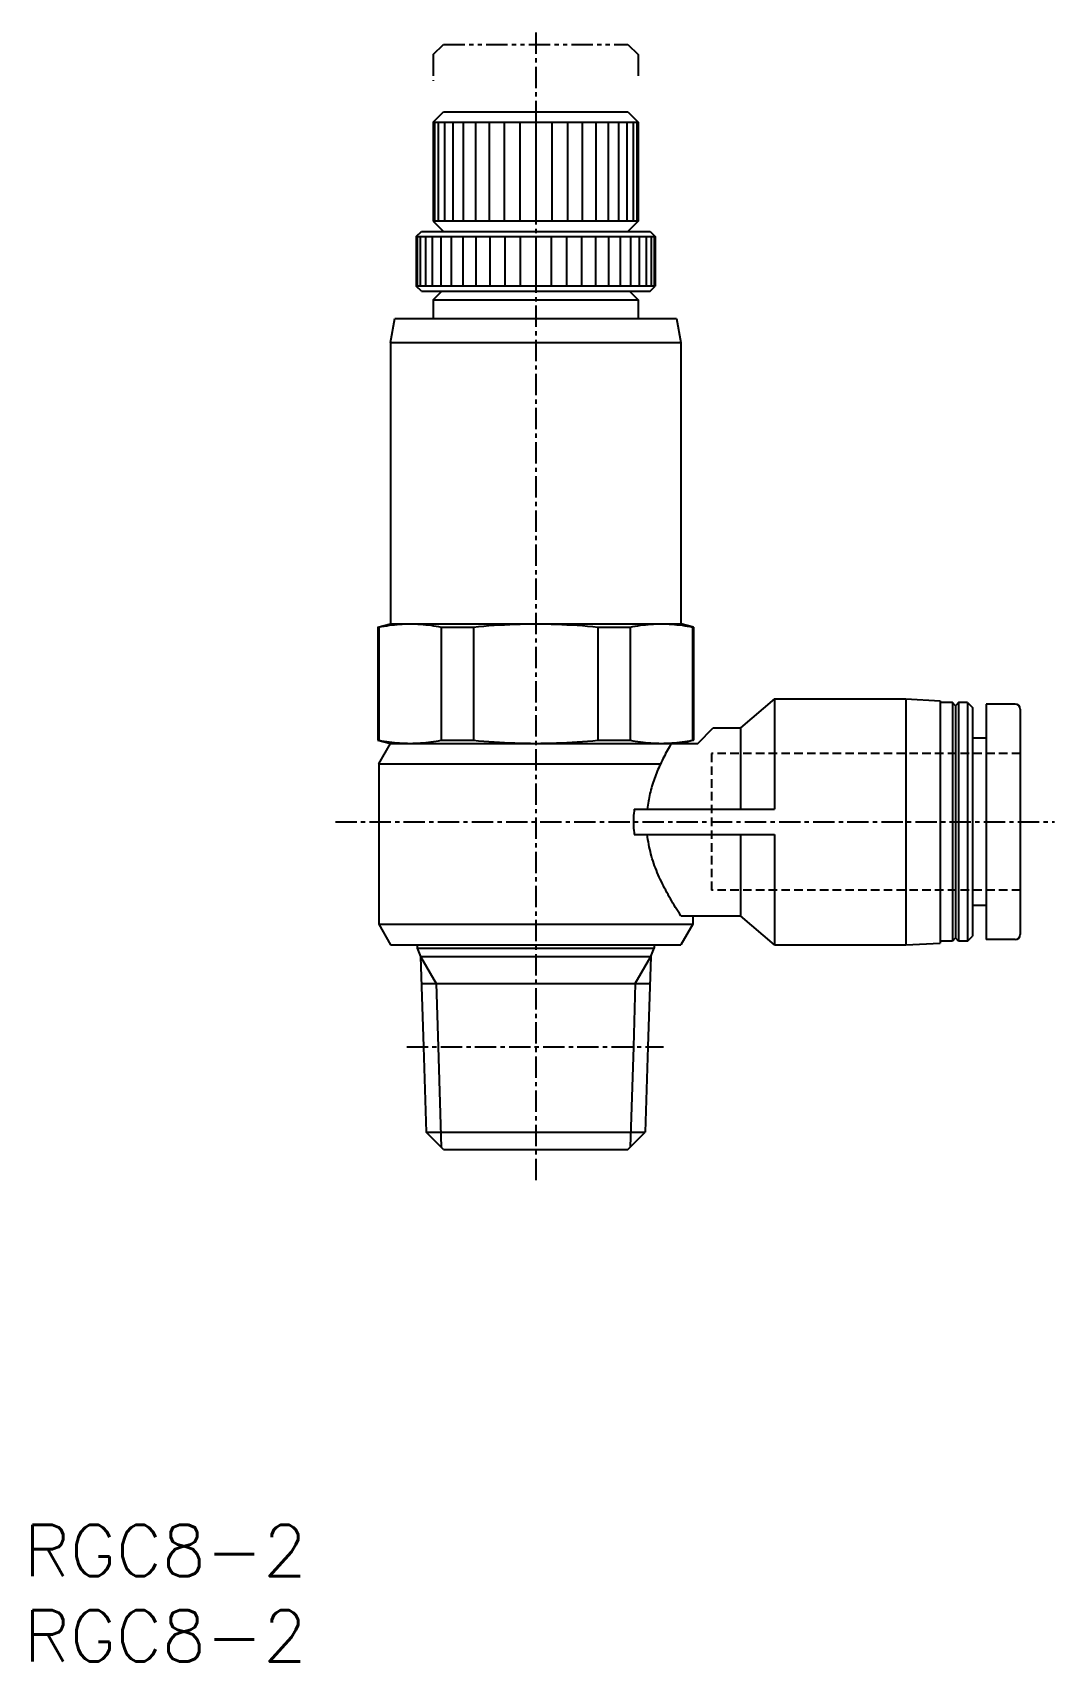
# Model space of a CAD drawing. Extents: x 0.5 to 60.4, y 0 to 95.5.
import ezdxf

# ---------------------------------------------------------------- set-up
doc = ezdxf.new("R2010")
doc.units = 0
for name, pattern in [('CENTER', [2, 1.25, -0.25, 0.25, -0.25]), ('DASHED', [0.75, 0.5, -0.25]), ('PHANTOM', [2.5, 1.25, -0.25, 0.25, -0.25, 0.25, -0.25])]:
    doc.linetypes.add(name, pattern=pattern)
doc.layers.get('0').update_dxf_attribs({"linetype": 'CONTINUOUS'})
doc.layers.add('CENTER', color=1, linetype='CENTER')
doc.styles.get("Standard").update_dxf_attribs({"font": 'txt.shx'})

# ---------------------------------------------------------------- blocks, each defined once
blk = doc.blocks.new('*U11')
at = {"color": 7, "linetype": 'CONTINUOUS'}
blk.add_text('RGC8-2', height=3, dxfattribs=at).set_placement((0, 0))
blk = doc.blocks.new('*U12')
at = {"color": 7, "linetype": 'CONTINUOUS'}
blk.add_text('RGC8-2', height=3, dxfattribs=at).set_placement((0, 5))

msp = doc.modelspace()

# ---------------------------------------------------------------- linework, layer by layer
at = {"color": 3, "linetype": 'PHANTOM'}
for p, q in [((24.00001, 94.160001), (24.6, 94.759999)), ((24.6, 94.759999), (35.40001, 94.759999)), ((35.4, 94.759999), (36, 94.160001)), ((24, 94.160001), (24, 92.626538)), ((36, 94.160001), (36, 92.675252))]:
    msp.add_line(p, q, dxfattribs=at)
at = {"color": 7, "linetype": 'CONTINUOUS'}
for p, q in [((23.99999, 90.199994), (24.6, 90.800004)), ((24.6, 90.8), (35.40001, 90.8)), ((35.4, 90.800004), (36, 90.200002)), ((24, 90.199998), (24, 84.399999)), ((24, 90.199998), (36, 90.199998)), ((24.07386, 90.199998), (24.07386, 84.399999)), ((24.29367, 90.199998), (24.29367, 84.399999)), ((24.65396, 90.199998), (24.65396, 84.399999)), ((25.1459, 90.199998), (25.1459, 84.399999)), ((25.75735, 90.199998), (25.75735, 84.399999)), ((26.47329, 90.199998), (26.47329, 84.399999)), ((27.27606, 90.199998), (27.27606, 84.399999)), ((28.1459, 90.199998), (28.1459, 84.399999)), ((29.0614, 90.199998), (29.0614, 84.399999)), ((30, 90.199998), (30, 84.399999)), ((30.93861, 90.199998), (30.93861, 84.399999)), ((31.85411, 90.199998), (31.85411, 84.399999)), ((32.72393, 90.199998), (32.72393, 84.399999)), ((33.52671, 90.199998), (33.52671, 84.399999)), ((34.24264, 90.199998), (34.24264, 84.399999)), ((34.85411, 90.199998), (34.85411, 84.399999)), ((35.34603, 90.199998), (35.34603, 84.399999)), ((35.70634, 90.199998), (35.70634, 84.399999)), ((35.92613, 90.199998), (35.92613, 84.399999)), ((36, 90.199998), (36, 84.399999)), ((36, 84.399999), (24, 84.399999)), ((24, 84.399995), (24.59999, 83.799996)), ((36, 84.399995), (35.4, 83.799996)), ((22.999996, 83.499997), (22.999996, 80.599999)), ((22.999996, 83.499997), (37, 83.499997)), ((22.999998, 83.499997), (23.300002, 83.8)), ((23.059887, 83.499997), (23.059887, 80.599999)), ((23.238521, 83.499997), (23.238521, 80.599999)), ((23.299999, 83.8), (36.69999, 83.8)), ((23.532848, 83.499997), (23.532848, 80.599999)), ((23.93782, 83.499997), (23.93782, 80.599999)), ((24.44653, 83.499997), (24.44653, 80.599999)), ((25.05024, 83.499997), (25.05024, 80.599999)), ((25.73867, 83.499997), (25.73867, 80.599999)), ((26.5, 83.499997), (26.5, 80.599999)), ((27.32121, 83.499997), (27.32121, 80.599999)), ((28.18826, 83.499997), (28.18826, 80.599999)), ((29.08632, 83.499997), (29.08632, 80.599999)), ((30, 83.499997), (30, 80.599999)), ((30.91368, 83.499997), (30.91368, 80.599999)), ((31.81173, 83.499997), (31.81173, 80.599999)), ((32.67878, 83.499997), (32.67878, 80.599999)), ((33.5, 83.499997), (33.5, 80.599999)), ((34.26133, 83.499997), (34.26133, 80.599999)), ((34.94975, 83.499997), (34.94975, 80.599999)), ((35.55348, 83.499997), (35.55348, 80.599999)), ((36.06218, 83.499997), (36.06218, 80.599999)), ((36.46716, 83.499997), (36.46716, 80.599999)), ((36.69999, 83.799996), (36.99999, 83.499997)), ((36.76149, 83.499997), (36.76149, 80.599999)), ((36.94011, 83.499997), (36.94011, 80.599999)), ((37, 83.499997), (37, 80.599999)), ((23.299991, 80.299996), (22.999992, 80.599996)), ((37, 80.599999), (22.999996, 80.599999)), ((23.299999, 80.3), (36.69999, 80.3)), ((24, 79.8), (24.5, 80.300004)), ((35.5, 80.299996), (36, 79.8)), ((36.7, 80.300004), (37, 80.599999)), ((24, 79.8), (36, 79.8)), ((24, 79.8), (24, 78.699998)), ((36, 79.8), (36, 78.699998)), ((21.500005, 77.28217), (21.750006, 78.699998)), ((21.749996, 78.699998), (38.25, 78.699998)), ((38.25, 78.699998), (38.5, 77.282182)), ((21.499996, 77.282178), (38.5, 77.282178)), ((21.499996, 77.282178), (21.499996, 60.8)), ((38.5, 77.282178), (38.5, 60.8)), ((20.749996, 60.616311), (20.749996, 53.983686)), ((20.749996, 60.616311), (20.814464, 60.616311)), ((20.75, 60.616311), (21.500004, 60.799998)), ((20.814464, 60.616311), (20.814464, 53.983686)), ((20.814471, 60.616311), (21.500005, 60.8)), ((21.499996, 60.8), (38.5, 60.8)), ((24.4631, 60.616311), (24.4631, 53.983686)), ((24.4631, 60.616311), (26.35138, 60.616311)), ((26.35138, 60.616311), (26.35138, 53.983686)), ((33.64863, 60.616311), (33.64863, 53.983686)), ((33.64863, 60.616311), (35.53689, 60.616311)), ((35.53689, 60.616311), (35.53689, 53.983686)), ((39.25, 60.616317), (38.49999, 60.800006)), ((38.5, 60.799998), (39.18554, 60.616309)), ((39.18553, 60.616311), (39.18553, 53.983686)), ((39.18553, 60.616311), (39.25, 60.616311)), ((39.25, 60.616311), (39.25, 53.983686)), ((44, 56.399993), (42.00001, 54.700002)), ((44, 56.399993), (44, 49.949993)), ((44, 56.399993), (51.70001, 56.399993)), ((51.70001, 56.399993), (53.70004, 56.299985)), ((51.70001, 56.399993), (51.70001, 41.999993)), ((53.70001, 56.3), (53.70001, 42.099987)), ((54.42501, 56.199994), (53.70001, 56.199994)), ((54.42501, 56.199994), (54.42501, 42.199993)), ((54.60001, 55.99997), (54.42502, 56.199966)), ((54.6, 55.999997), (54.6, 42.39999)), ((54.77502, 56.200019), (54.60001, 56.000012)), ((54.77502, 56.199994), (54.77502, 42.199993)), ((55.30001, 56.199994), (54.77502, 56.199994)), ((55.30001, 56.199994), (55.30001, 42.199993)), ((55.30003, 56.199994), (55.60002, 55.900001)), ((55.6, 55.899991), (55.6, 42.499996)), ((58.1, 56.099988), (56.40002, 56.099988)), ((56.40002, 56.099988), (56.40002, 42.299999)), ((58.40002, 55.8), (58.40002, 42.599987)), ((39.5, 53.799989), (40.40001, 54.699992)), ((40.39999, 54.699994), (42, 54.699994)), ((42, 54.699994), (42, 49.949993)), ((20.749996, 53.983686), (20.814464, 53.983686)), ((20.749999, 53.983686), (21.500004, 53.799996)), ((20.800019, 52.599963), (21.492844, 53.799972)), ((20.814465, 53.983684), (21.499999, 53.799996)), ((21.492824, 53.8), (39.5, 53.8)), ((21.499996, 53.8), (38.5, 53.8)), ((24.4631, 53.983686), (26.35138, 53.983686)), ((33.64863, 53.983686), (35.53689, 53.983686)), ((39.25, 53.983686), (38.49999, 53.799998)), ((38.49999, 53.799996), (39.18553, 53.983684)), ((39.18553, 53.983686), (39.25, 53.983686)), ((56.40002, 54.099988), (55.6, 54.099988)), ((20.799984, 52.599988), (37.31701, 52.599988)), ((20.799984, 52.599988), (20.799984, 43.199993)), ((35.77599, 49.949993), (44, 49.949993)), ((35.77599, 48.449993), (44, 48.449993)), ((42, 48.449993), (42, 43.699993)), ((44, 48.449993), (44, 41.999993)), ((56.40002, 44.299999), (55.6, 44.299999)), ((20.799984, 43.199993), (39.19998, 43.199993)), ((20.800015, 43.199995), (21.492841, 41.999986)), ((38.5, 43.699993), (42, 43.699993)), ((39.20001, 43.199978), (38.50719, 41.99997)), ((39.19998, 43.699993), (39.19998, 43.199993)), ((44, 41.999993), (42.00001, 43.699989)), ((21.492824, 41.999981), (38.50717, 41.999981)), ((23.049999, 41.999999), (36.94999, 41.999999)), ((23.049999, 41.999999), (23.049999, 41.799999)), ((36.94999, 41.999999), (36.94999, 41.799999)), ((44, 41.999993), (51.70001, 41.999993)), ((51.70001, 41.999993), (53.7, 42.09999)), ((54.42501, 42.199993), (53.70001, 42.199993)), ((54.60002, 42.400003), (54.42502, 42.200008)), ((54.775, 42.199988), (54.60001, 42.399983)), ((55.30001, 42.199993), (54.77502, 42.199993)), ((55.29999, 42.199988), (55.60001, 42.500003)), ((58.1, 42.299999), (56.40002, 42.299999)), ((23.049999, 41.799999), (36.94999, 41.799999)), ((23.049999, 41.799995), (23.256184, 41.3)), ((23.256182, 41.299999), (23.421494, 36.01)), ((23.256185, 41.300001), (24.16117, 39.732524)), ((23.256191, 41.299999), (36.74382, 41.299999)), ((35.83883, 39.732516), (36.74381, 41.299993)), ((36.7438, 41.3), (36.57849, 36.009999)), ((36.74381, 41.300004), (36.94999, 41.799999)), ((23.305172, 39.732522), (36.69482, 39.732522)), ((24.16117, 39.732522), (24.2775, 36.01)), ((35.83883, 39.732522), (35.7225, 36.010001)), ((23.421494, 36.01), (23.577349, 31.02264)), ((24.2775, 36.01), (24.46097, 30.13903)), ((35.7225, 36.010001), (35.53903, 30.13903)), ((36.57849, 36.009999), (36.42264, 31.02264)), ((24.60001, 30), (23.577358, 31.02265)), ((23.577358, 31.02264), (36.42265, 31.02264)), ((35.4, 30), (36.42264, 31.02264)), ((24.60001, 30), (35.4, 30))]:
    msp.add_line(p, q, dxfattribs=at)
at = {"color": 3, "linetype": 'DASHED'}
for p, q in [((40.29998, 53.199994), (40.29998, 45.199993)), ((58.40002, 53.199994), (40.29998, 53.199994)), ((58.40002, 45.199993), (40.29998, 45.199993))]:
    msp.add_line(p, q, dxfattribs=at)
at = {"color": 7, "linetype": 'CONTINUOUS'}
for points in [[(20.814464, 60.616311, -0.032744708), (22.026444, 60.779173, -0.034006631), (23.250859, 60.77919, -0.03275152), (24.4631, 60.616311)], [(26.35138, 60.616311, -0.016677021), (28.78162, 60.779483, -0.016838825), (31.21824, 60.779488, -0.016677967), (33.64863, 60.616311)], [(35.53689, 60.616311, -0.032744489), (36.74887, 60.779172, -0.034007064), (37.9733, 60.779189, -0.032751305), (39.18553, 60.616311)], [(20.814464, 53.983686, 0.032745404), (22.026444, 53.820827, 0.034005015), (23.250859, 53.82081, 0.032752216), (24.4631, 53.983686)], [(26.35138, 53.983686, 0.016677369), (28.78162, 53.820516, 0.016838013), (31.21824, 53.820512, 0.016678315), (33.64863, 53.983686)], [(35.53689, 53.983686, 0.032745184), (36.74887, 53.820828, 0.034005448), (37.9733, 53.82081, 0.032752001), (39.18553, 53.983686)], [(37.94731, 53.799994, 0.006654819), (37.72292, 53.399849, 0.006996297), (37.50951, 52.993671, 0.008201553), (37.30824, 52.58123, 0.010456267), (37.12248, 52.161561, 0.01274067), (36.95644, 51.733865, 0.014830081), (36.81438, 51.29787, 0.01440973), (36.69816, 50.854178, 0.01372595), (36.60697, 50.40415, 0.013127001), (36.54001, 49.94961)], [(35.77599, 49.949993, 0.021508118), (35.73257, 49.450739, 0.021857168), (35.73257, 48.949294, 0.021510131), (35.77599, 48.449993)], [(38.5, 43.699993, -0.006248858), (38.1929, 44.187595, -0.007616065), (37.89936, 44.683445, -0.008502291), (37.62216, 45.188468, -0.009355241), (37.36294, 45.703121, -0.01270126), (37.12654, 46.228706, -0.016300218), (36.92106, 46.766919, -0.018648676), (36.75442, 47.317977, -0.017555426), (36.62795, 47.880264, -0.016575275), (36.54001, 48.450379)]]:
    msp.add_lwpolyline(points, format="xyb", dxfattribs=at)
for centre, start, end in [((58.1, 55.8), 0, 90), ((58.1, 42.599987), 270, 0)]:
    msp.add_arc(centre, 0.3, start, end, dxfattribs=at)
at = {"layer": 'CENTER', "color": 1, "linetype": 'CENTER'}
for p, q in [((30, 95.451932), (30, 28.19315)), ((18.260006, 49.199993), (60.40002, 49.199993)), ((22.439358, 36.009999), (37.49183, 36.009999))]:
    msp.add_line(p, q, dxfattribs=at)

# ---------------------------------------------------------------- block references
at = {"color": 7, "linetype": 'CONTINUOUS'}
for name in ['*U12', '*U11']:
    msp.add_blockref(name, (0, 0), dxfattribs=at)

doc.saveas('drawing.dxf')
